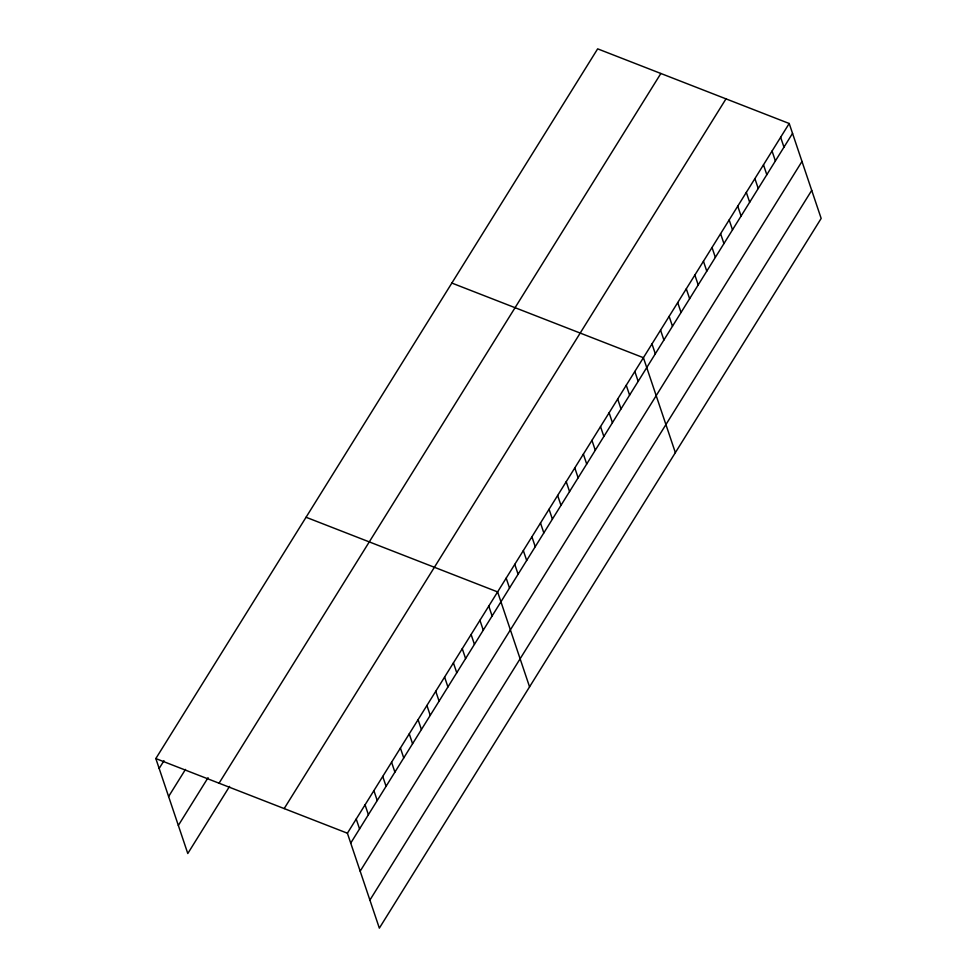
<?xml version="1.0" encoding="UTF-8"?>
<svg xmlns="http://www.w3.org/2000/svg" width="977" height="977" viewBox="0 0 977 977"><rect width="100%" height="100%" fill="white"/><g stroke="black" fill="none" stroke-linecap="round" stroke-linejoin="round"><path stroke-width="1.47" d="M155.831 758.567L597.655 48.85L789.208 123.493L821.168 218.433L379.345 928.15L347.397 833.21L155.831 758.567L187.792 853.507L229.558 786.4M159.166 768.459L163.989 760.717M168.606 796.524L185.483 769.424M178.339 825.443L208.064 777.692M219.056 783.2L660.867 73.483M284.185 808.577L725.996 98.86M347.397 833.21L789.208 123.493M350.719 843.102L792.542 133.385M360.171 871.166L801.983 161.449M369.904 900.086L811.716 190.368M451.85 283.061L643.416 357.704L675.363 452.644M306.057 517.26L497.611 591.915L529.558 686.843M780.635 137.268L783.969 147.161M772.062 151.044L775.384 160.936M763.489 164.832L766.811 174.712M754.903 178.608L758.237 188.488M746.33 192.384L749.664 202.263M737.757 206.159L741.079 216.051M729.184 219.935L732.506 229.827M720.599 233.711L723.933 243.603M712.025 247.486L715.347 257.378M703.452 261.262L706.774 271.154M694.867 275.038L698.201 284.93M686.294 288.813L689.628 298.706M677.72 302.601L681.042 312.481M669.147 316.377L672.469 326.257M660.562 330.153L663.896 340.033M651.989 343.928L655.323 353.821M634.842 371.48L638.164 381.372M626.257 385.256L629.591 395.148M617.684 399.031L621.006 408.923M609.111 412.807L612.432 422.699M600.525 426.583L603.859 436.475M591.952 440.358L595.286 450.25M583.379 454.146L586.701 464.026M574.806 467.922L578.128 477.802M566.22 481.698L569.554 491.59M557.647 495.473L560.981 505.365M549.074 509.249L552.396 519.141M540.501 523.025L543.823 532.917M531.915 536.8L535.249 546.693M523.342 550.576L526.676 560.468M514.769 564.352L518.091 574.244M506.184 578.128L509.518 588.02M488.781 606.106L492.103 615.998M479.939 620.297L483.273 630.189M471.109 634.488L474.431 644.38M462.268 648.691L465.589 658.571M453.426 662.882L456.76 672.774M444.596 677.073L447.918 686.965M435.754 691.276L439.088 701.156M426.925 705.467L430.246 715.359M418.083 719.658L421.417 729.55M409.253 733.849L412.575 743.741M400.411 748.052L403.745 757.932M391.582 762.243L394.903 772.135M382.74 776.434L386.074 786.326M373.898 790.637L377.232 800.517M365.068 804.828L368.39 814.72M356.226 819.019L359.56 828.911"/></g></svg>
